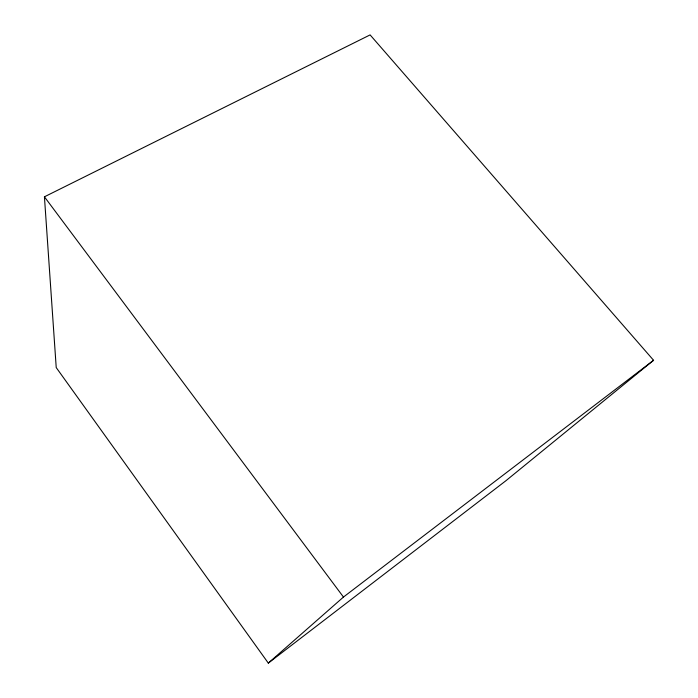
<?xml version="1.0" encoding="UTF-8"?>
<svg xmlns="http://www.w3.org/2000/svg" width="698" height="698" viewBox="0 0 698 698"><rect width="100%" height="100%" fill="white"/><g stroke="black" fill="none" stroke-linecap="round" stroke-linejoin="round"><path stroke-width="1.05" d="M268.311 663.1L343.468 597.052L653.572 360.29L370.106 34.9L44.428 196.801L56.224 367.576L268.311 663.1L505.823 480.8L653.572 360.29M44.428 196.801L343.468 597.052"/></g></svg>
